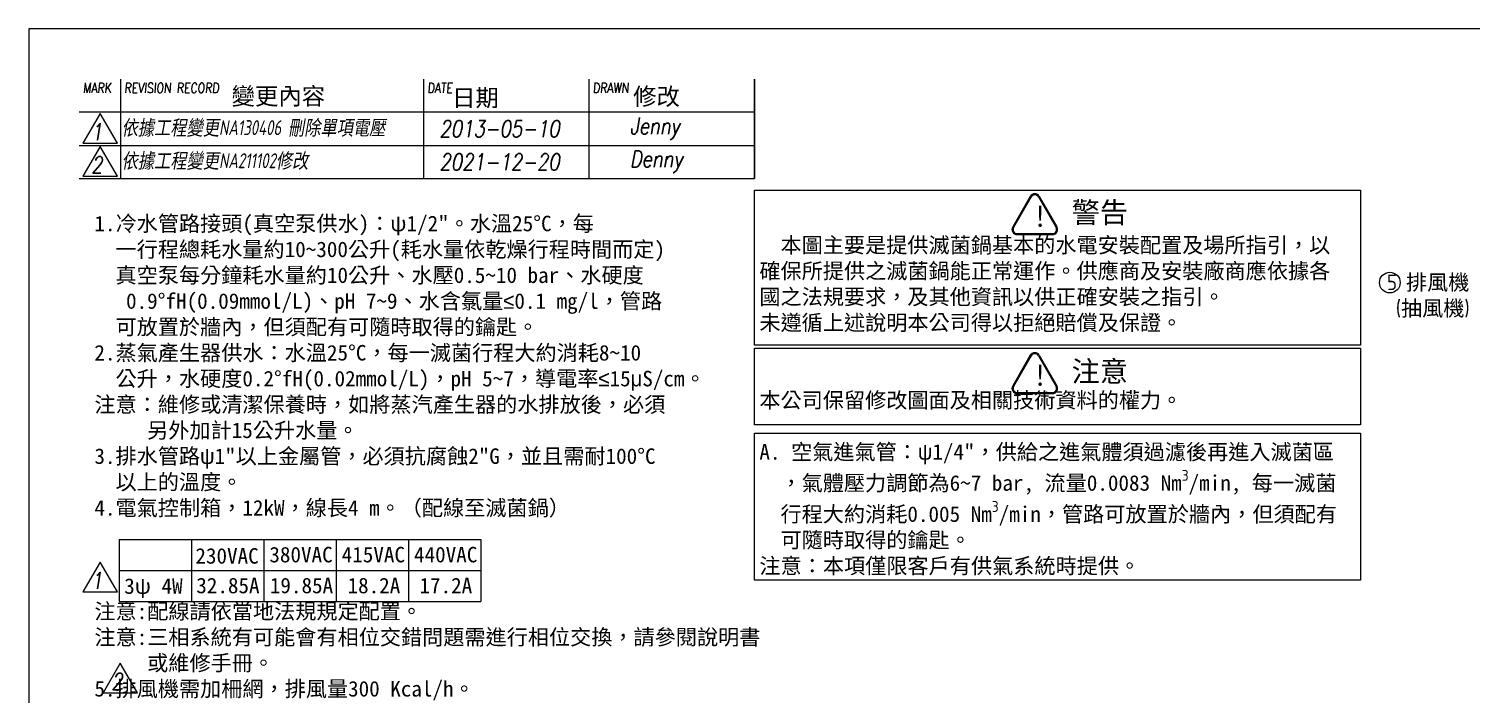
# Model space of a CAD drawing. Header units: millimetres. Extents: x -207083 to -195363, y -25146 to -16906.
# Drawn here: x -207083 to -200104, y -20124 to -16906 of the extents above; entities that cross this region are included whole.
import ezdxf

# ---------------------------------------------------------------- set-up
doc = ezdxf.new("R2010")
doc.units = ezdxf.units.MM
doc.layers.get('0').update_dxf_attribs({"lineweight": 25})
for name, color, linetype, lineweight in [('D', 3, 'Continuous', 13), ('F', 7, 'Continuous', 15), ('T', 4, 'Continuous', 15)]:
    doc.layers.add(name, color=color, linetype=linetype, lineweight=lineweight)
doc.styles.get("Standard").update_dxf_attribs({"font": 'KAIU.TTF'})
doc.styles.add('STU25', font='isocp2.shx')
doc.styles.add('Text', font='romans.shx', dxfattribs={"width": 0.8, "oblique": 10})

msp = doc.modelspace()

# ---------------------------------------------------------------- hatches: boundary and pattern name
at = {"layer": 'D'}
h = msp.add_hatch(color=11, dxfattribs=at)
edge = h.paths.add_edge_path()
edge.add_line((-202237.205, -17715.788), (-202322.564, -17863.634))
edge.add_arc((-202300.914, -17876.134), 25, 149.9999999, 270)
edge.add_line((-202300.914, -17901.134), (-202130.196, -17901.134))
edge.add_arc((-202130.196, -17876.134), 25, 270, 389.9999999)
edge.add_line((-202108.545, -17863.634), (-202193.904, -17715.788))
edge.add_arc((-202215.555, -17728.288), 25, 30, 150)
edge = h.paths.add_edge_path(flags=16)
edge.add_arc((-202215.555, -17728.288), 20, 30, 150)
edge.add_line((-202232.875, -17718.288), (-202318.234, -17866.134))
edge.add_arc((-202300.914, -17876.134), 20, 149.9999999, 270)
edge.add_line((-202300.914, -17896.134), (-202130.196, -17896.134))
edge.add_arc((-202130.196, -17876.134), 20, 270, 389.9999999)
edge.add_line((-202112.875, -17866.134), (-202198.234, -17718.288))
h = msp.add_hatch(color=11, dxfattribs=at)
edge = h.paths.add_edge_path()
edge.add_ellipse((-202300.914, -18644.799), major_axis=(25, 0), ratio=1, start_angle=149.9999999, end_angle=270)
edge.add_line((-202300.914, -18669.799), (-202130.196, -18669.799))
edge.add_ellipse((-202130.196, -18644.799), major_axis=(25, 0), ratio=1, start_angle=270, end_angle=389.9999999)
edge.add_line((-202108.545, -18632.299), (-202193.904, -18484.453))
edge.add_ellipse((-202215.555, -18496.953), major_axis=(25, 0), ratio=1, start_angle=30, end_angle=150)
edge.add_line((-202237.205, -18484.453), (-202322.564, -18632.299))
edge = h.paths.add_edge_path(flags=16)
edge.add_ellipse((-202300.914, -18644.799), major_axis=(20, 0), ratio=1, start_angle=149.9999999, end_angle=270)
edge.add_line((-202300.914, -18664.799), (-202130.196, -18664.799))
edge.add_ellipse((-202130.196, -18644.799), major_axis=(20, 0), ratio=1, start_angle=270, end_angle=389.9999999)
edge.add_line((-202112.875, -18634.799), (-202198.234, -18486.953))
edge.add_ellipse((-202215.555, -18496.953), major_axis=(20, 0), ratio=1, start_angle=30, end_angle=150)
edge.add_line((-202232.875, -18486.953), (-202318.234, -18634.799))

# ---------------------------------------------------------------- linework, layer by layer
at = {"layer": 'D', "color": 11}
for p, q in [((-202237.205, -17715.788), (-202322.564, -17863.634)), ((-202232.875, -17718.288), (-202318.234, -17866.134)), ((-202198.234, -17718.288), (-202112.875, -17866.134)), ((-202193.904, -17715.788), (-202108.545, -17863.634)), ((-202300.914, -17896.134), (-202130.196, -17896.134)), ((-202300.914, -17901.134), (-202130.196, -17901.134)), ((-202237.205, -18484.453), (-202322.564, -18632.299)), ((-202232.875, -18486.953), (-202318.234, -18634.799)), ((-202198.234, -18486.953), (-202112.875, -18634.799)), ((-202193.904, -18484.453), (-202108.545, -18632.299)), ((-202300.914, -18664.799), (-202130.196, -18664.799)), ((-202300.914, -18669.799), (-202130.196, -18669.799))]:
    msp.add_line(p, q, dxfattribs=at)
at = {"layer": 'D'}
for p, q in [((-206645.232, -19375.375), (-204895.232, -19375.375)), ((-206645.232, -19375.375), (-206645.232, -19675.375)), ((-206295.232, -19375.375), (-206295.232, -19675.375)), ((-205945.232, -19375.375), (-205945.232, -19675.375)), ((-205595.232, -19375.375), (-205595.232, -19675.375)), ((-205245.232, -19375.375), (-205245.232, -19675.375)), ((-204895.232, -19375.375), (-204895.232, -19675.375)), ((-206645.232, -19525.375), (-204895.232, -19525.375)), ((-206645.232, -19675.375), (-204895.232, -19675.375))]:
    msp.add_line(p, q, dxfattribs=at)
at = {"layer": 'D', "color": 11}
for points in [[(-203572.48, -17685.966), (-200639.824, -17685.966), (-200639.824, -18435.991), (-203572.48, -18435.991)], [(-203572.48, -18450.93), (-200639.824, -18450.93), (-200639.824, -18820.86), (-203572.48, -18820.86)], [(-203572.48, -18861.66), (-200639.824, -18861.66), (-200639.824, -19572.539), (-203572.48, -19572.539)]]:
    msp.add_lwpolyline(points, close=True, dxfattribs=at)
at = {"layer": 'D'}
msp.add_circle((-200497.75, -18133.173), 50, dxfattribs=at)
at = {"layer": 'D', "color": 11}
for centre, radius, start, end in [((-202215.555, -17728.288), 25, 30, 150), ((-202215.555, -17728.288), 20, 30, 150), ((-202300.914, -17876.134), 25, 149.9999999, 270), ((-202130.196, -17876.134), 25, 270, 29.9999999), ((-202300.914, -17876.134), 20, 149.9999999, 270), ((-202130.196, -17876.134), 20, 270, 29.9999999), ((-202215.555, -18496.953), 25, 30, 150), ((-202215.555, -18496.953), 20, 30, 150), ((-202300.914, -18644.799), 25, 149.9999999, 270), ((-202130.196, -18644.799), 25, 270, 29.9999999), ((-202300.914, -18644.799), 20, 149.9999999, 270), ((-202130.196, -18644.799), 20, 270, 29.9999999)]:
    msp.add_arc(centre, radius, start, end, dxfattribs=at)
at = {"layer": 'F', "color": 7}
for p, q in [((-206639.28, -17149.295), (-206639.28, -17629.295)), ((-205172.48, -17629.295), (-205172.48, -17149.295)), ((-204372.48, -17629.295), (-204372.48, -17149.295)), ((-203572.48, -17629.295), (-203572.48, -17149.295)), ((-203572.48, -17309.295), (-206839.28, -17309.295)), ((-206839.28, -17469.295), (-203572.48, -17469.295)), ((-206839.28, -17629.295), (-203572.48, -17629.295))]:
    msp.add_line(p, q, dxfattribs=at)
at = {"layer": 'F'}
msp.add_line((-203572.48, -17149.295), (-203572.48, -17629.295), dxfattribs=at)
at = {"layer": 'F', "color": 6}
msp.add_lwpolyline([(-207082.855, -16905.721), (-207082.855, -25145.721), (-195362.855, -25145.721), (-195362.855, -16905.721)], close=True, dxfattribs=at)
msp.add_lwpolyline([(-207082.855, -16905.721), (-207082.855, -25145.721), (-195362.855, -25145.721), (-195362.855, -16905.721)], close=True, dxfattribs=at)
at = {"layer": 'F', "color": 7}
for points in [[(-206737.755, -17314.334), (-206820.858, -17458.273), (-206654.652, -17458.273)], [(-206737.755, -17474.334), (-206820.858, -17618.273), (-206654.652, -17618.273)], [(-206737.755, -19485.001), (-206820.858, -19628.94), (-206654.652, -19628.94)], [(-206640.797, -19972.944), (-206723.9, -20116.883), (-206557.695, -20116.883)]]:
    msp.add_lwpolyline(points, close=True, dxfattribs=at)

# ---------------------------------------------------------------- texts
at = {"lineweight": -3}
for s, p in [('變更內容', (-206102.094, -17272.659)), ('日期', (-205035.284, -17280.57)), ('修改', (-204159.304, -17274.241))]:
    msp.add_text(s, height=83.0297, dxfattribs=at).set_placement(p)
at = {"layer": 'D', "color": 11, "attachment_point": 1, "style": 'STU25'}
for s, insert, char_height in [('{\\f標楷體|b0|i0|c136|p65;!}', (-202223.865, -17763.018), 100), ('{\\f標楷體|b0|i0|c136|p65;警告}', (-202037.353, -17743.65), 100), ('{\\f標楷體|b0|i0|c136|p65;1.冷水管路接頭(真空泵供水)：ψ1/2"。水溫25%%DC，每\\P  一行程總耗水量約10~300公升(耗水量依乾燥行程時間而定)\\P  真空泵每分鐘耗水量約10公升、水壓0.5~10 bar、水硬度\\P   0.9%%DfH(0.09mmol/L)、pH 7~9、水含氯量\\fGulim|b0|i0|c129|p49;\\M+3A1C2\\f標楷體|b0|i0|c136|p65;0.1 mg/l，管路\\P  可放置於牆內，但須配有可隨時取得的鑰匙。\\P2.蒸氣產生器供水：水溫25%%DC，每一滅菌行程大約消耗8~10\\P  公升，水硬度0.2%%DfH(0.02mmol/L)，pH 5~7，導電率\\fGulim|b0|i0|c129|p49;\\M+3A1C2\\f標楷體|b0|i0|c136|p65;15\\f新細明體|b0|i0|c136|p16;μ\\f標楷體|b0|i0|c136|p65;S/cm。\\P注意：維修或清潔保養時，如將蒸汽產生器的水排放後，必須\\P     另外加計15公升水量。\\P3.排水管路\\f新細明體|b0|i0|c136|p16;ψ\\f標楷體|b0|i0|c136|p65;1"以上金屬管，必須抗腐蝕2"G，並且需耐100%%DC\\P  以上的溫度。 \\P4.電氣控制箱，12kW，線長4 m。（配線至滅菌鍋）\\P\\P\\P\\P注意:配線請依當地法規規定配置。\\P\\fDFKai-SB|b0|i0|c136|p65;注意:三相系統有可能會有相位交錯問題需進行相位交換，請參閱說明書\\P     或維修手冊。\\P\\f標楷體|b0|i0|c136|p65;5.排風機需加柵網，排風量300 Kcal/h。\\P6.排水及排氣連接之管路，須保持直線不得有彎曲之情形。\\P\\PB.為維持儀器乾燥之效能及排水效能，將儀器水平調整至前低後\\P  高，其傾斜角度約略為1%%D~2%%D。}', (-206765.56, -17809.688), 75), ('\\A1;\\P{\\f標楷體|b0|i0|c136|p65;  本圖主要是提供滅菌鍋基本的水電安裝配置及場所指引，以\\P確保所提供之滅菌鍋能正常運作。供應商及安裝廠商應依據各\\P國之法規要求，及其他資訊以供正確安裝之指引。\\P未遵循上述說明本公司得以拒絕賠償及保證。\\P\\P\\P本公司保留修改圖面及相關技術資料的權力。\\P\\PA. 空氣進氣管：\\f新細明體|b0|i0|c136|p16;ψ\\f標楷體|b0|i0|c136|p65;1/4"，供給之進氣體須過濾後再進入滅菌區\\P  ，氣體壓力調節為6~7 bar, 流量0.0083 Nm\\Fisocp2.shx;\\H0.7x;\\S3^ ;\\f標楷體|b0|i0|c136|p65;\\H1.429x;/min, 每一滅菌\\P  行程大約消耗0.005 Nm\\Fisocp2.shx;\\H0.7x;\\S3^ ;\\f標楷體|b0|i0|c136|p65;\\H1.429x;/min，管路可放置於牆內，但須配有\\P  可隨時取得的鑰匙。\\P注意：本項僅限客戶有供氣系統時提供。}', (-203548.109, -17788.934), 75), ('{\\C3;5 \\f標楷體|b0|i0|c136|p65;排風機\\P\\Fisocp2.shx; (\\f標楷體|b0|i0|c136|p65;抽風機\\Fisocp2.shx;)}', (-200511.686, -18094.202), 75), ('{\\f標楷體|b0|i0|c136|p65;!}', (-202223.865, -18531.683), 100), ('{\\f標楷體|b0|i0|c136|p65;注意}', (-202037.353, -18512.315), 100), ('{\\f標楷體|b0|i0|c136|p65;230VAC}', (-206276.988, -19417.325), 75), ('{\\f標楷體|b0|i0|c136|p65;380VAC}', (-205919.105, -19411.14), 75), ('{\\f標楷體|b0|i0|c136|p65;415VAC}', (-205569.105, -19411.14), 75), ('{\\f標楷體|b0|i0|c136|p65;440VAC}', (-205219.105, -19411.14), 75), ('{\\f標楷體|b0|i0|c136|p65;3ψ 4W}', (-206621.423, -19563.364), 75), ('{\\f標楷體|b0|i0|c136|p65;32.85A}', (-206272.686, -19560.694), 75), ('{\\f標楷體|b0|i0|c136|p65;19.85A}', (-205916.705, -19560.694), 75), ('{\\f標楷體|b0|i0|c136|p65;18.2A}', (-205540.774, -19560.694), 75), ('{\\f標楷體|b0|i0|c136|p65;17.2A}', (-205192.672, -19560.694), 75)]:
    msp.add_mtext(s, dxfattribs=dict(at, insert=insert, char_height=char_height))
at = {"layer": 'F', "color": 1, "lineweight": 15, "style": 'Text', "oblique": 5, "width": 0.8}
for s, p in [('MARK', (-206821.59, -17215.339)), ('REVISION RECORD', (-206621.59, -17215.339)), ('DATE', (-205154.79, -17215.339)), ('DRAWN', (-204354.79, -17215.339))]:
    msp.add_text(s, height=48, dxfattribs=at).set_placement(p)
at = {"layer": 'T', "lineweight": 20, "style": 'Text', "oblique": 10, "width": 0.8}
for s, p in [('1', (-206781.255, -17443.63)), ('2013-05-10', (-205096.259, -17429.007)), ('Jenny', (-204174.962, -17414.962)), ('2021-12-20', (-205096.259, -17589.007)), ('Denny', (-204174.962, -17574.962)), ('2', (-206781.255, -17603.63)), ('1', (-206781.255, -19614.297)), ('2', (-206684.298, -20102.24))]:
    msp.add_text(s, height=80, dxfattribs=at).set_placement(p)
at = {"layer": 'T', "linetype": 'Continuous', "lineweight": 20, "char_height": 71.9992, "attachment_point": 1, "style": 'Text'}
for s, insert in [('{\\fDFKai-SB|b0|i0|c136|p65;依據工程變更\\Fisocp2.shx;NA130406 \\fDFKai-SB|b0|i0|c136|p65;刪除單項電壓}', (-206633.853, -17347.586)), ('{\\fDFKai-SB|b0|i0|c136|p65;依據工程變更\\Fisocp2.shx|c136;NA211102\\fDFKai-SB|b0|i0|c136|p65;修改}', (-206633.853, -17507.586))]:
    msp.add_mtext(s, dxfattribs=dict(at, insert=insert))

doc.saveas('drawing.dxf')
